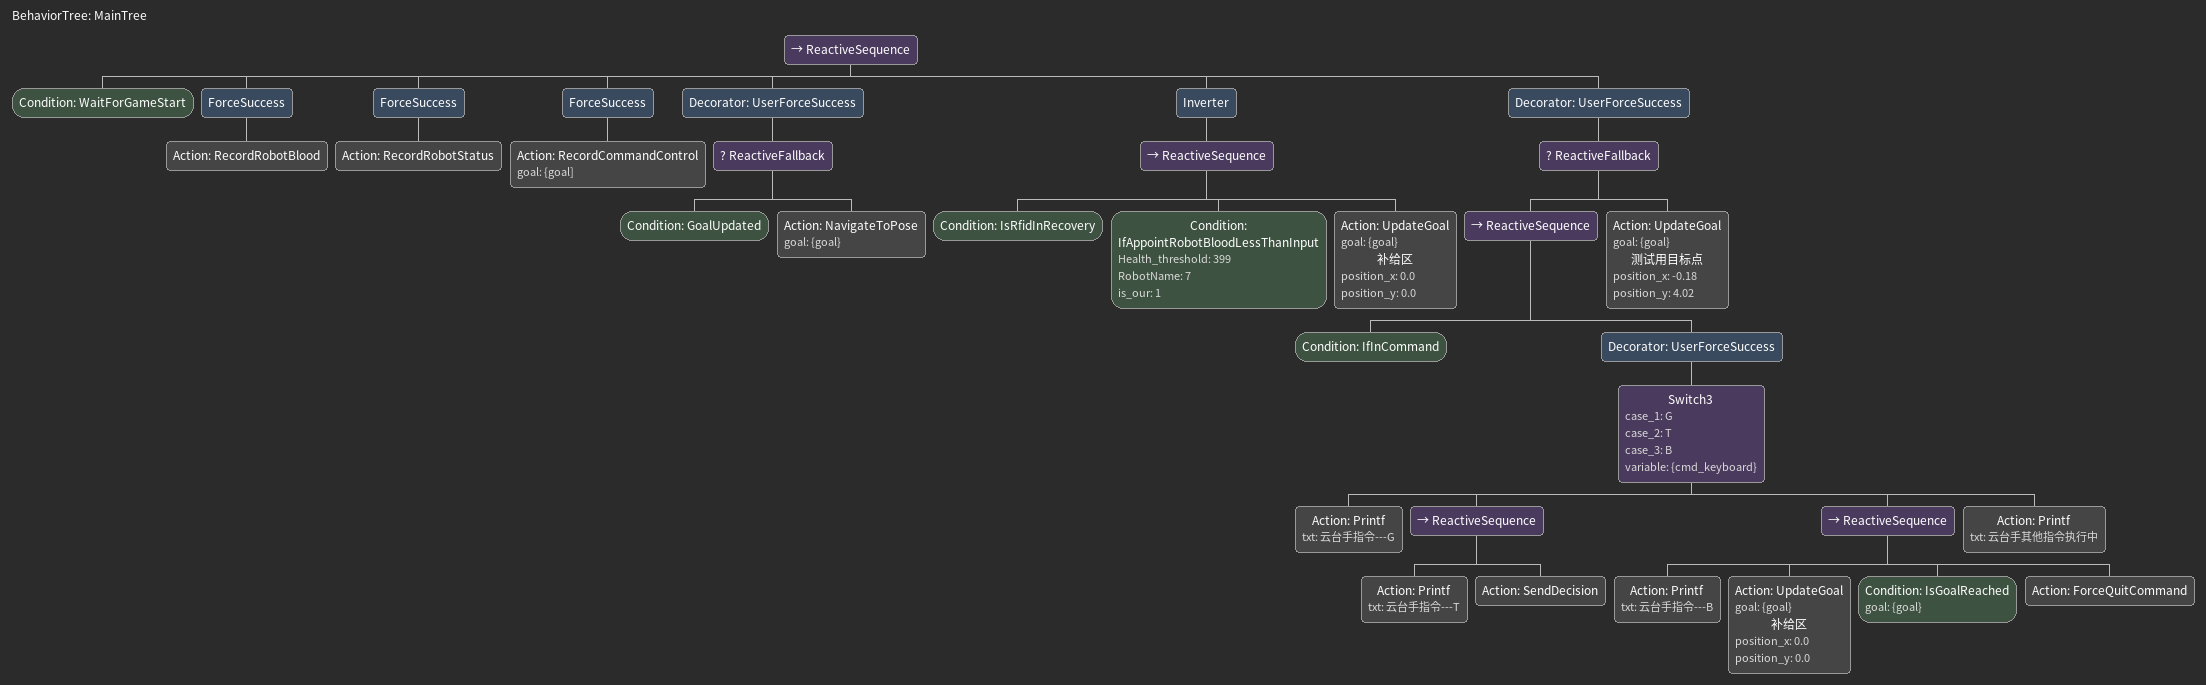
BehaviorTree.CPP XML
<?xml version="1.0"?>
<root main_tree_to_execute="MainTree">
    <BehaviorTree ID="MainTree">
        <ReactiveSequence>
            <Condition ID="WaitForGameStart"/>
            <ForceSuccess>
                <Action ID="RecordRobotBlood"/>
            </ForceSuccess>
            <ForceSuccess>
                <Action ID="RecordRobotStatus"/>
            </ForceSuccess>
            <ForceSuccess>
                <Action ID="RecordCommandControl" goal="{goal]"/>
            </ForceSuccess>
            <Decorator ID="UserForceSuccess">
                <ReactiveFallback>
                    <Condition ID="GoalUpdated"/>
                    <Action ID="NavigateToPose" goal="{goal}"/>
                </ReactiveFallback>
            </Decorator>
            <Inverter>
                <ReactiveSequence>
                    <Condition ID="IsRfidInRecovery"/>
                    <Condition Health_threshold="399" ID="IfAppointRobotBloodLessThanInput" RobotName="7" is_our="1"/>
                    <Action ID="UpdateGoal" goal="{goal}" name="补给区" position_x="0.0" position_y="0.0"/>
                </ReactiveSequence>
            </Inverter>
            <Decorator ID="UserForceSuccess">
                <ReactiveFallback>
                    <ReactiveSequence>
                        <Condition ID="IfInCommand"/>
                        <Decorator ID="UserForceSuccess">
                            <Switch3 case_1="G" case_2="T" case_3="B" variable="{cmd_keyboard}">
                                <Action ID="Printf" txt="云台手指令---G"/>
                                <ReactiveSequence>
                                    <Action ID="Printf" txt="云台手指令---T"/>
                                    <Action ID="SendDecision"/>
                                </ReactiveSequence>
                                <ReactiveSequence>
                                    <Action ID="Printf" txt="云台手指令---B"/>
                                    <Action ID="UpdateGoal" goal="{goal}" name="补给区" position_x="0.0" position_y="0.0"/>
                                    <Condition ID="IsGoalReached" goal="{goal}"/>
                                    <Action ID="ForceQuitCommand"/>
                                </ReactiveSequence>
                                <Action ID="Printf" txt="云台手其他指令执行中"/>
                            </Switch3>
                        </Decorator>
                    </ReactiveSequence>
                    <Action ID="UpdateGoal" goal="{goal}" name="测试用目标点" position_x="-0.18" position_y="4.02"/>
                </ReactiveFallback>
            </Decorator>
        </ReactiveSequence>
    </BehaviorTree>
</root>
